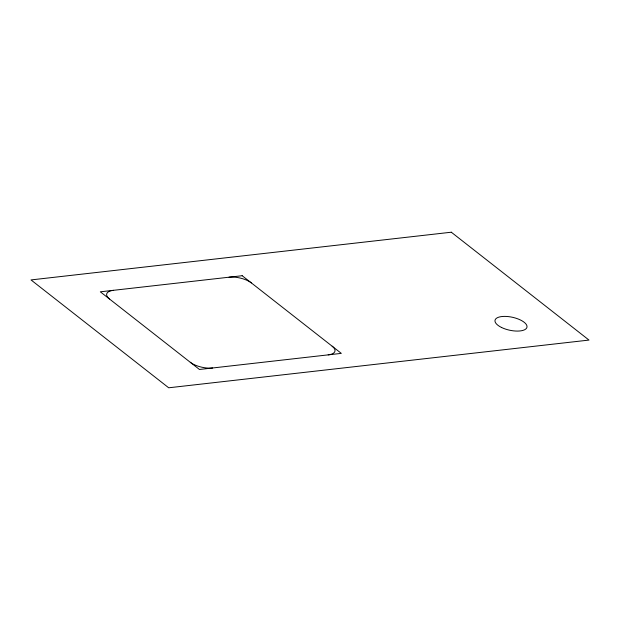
<?xml version="1.0" encoding="UTF-8"?>
<svg xmlns="http://www.w3.org/2000/svg" width="620" height="620" viewBox="0 0 620 620"><rect width="100%" height="100%" fill="white"/><g stroke="black" fill="none" stroke-linecap="round" stroke-linejoin="round"><path stroke-width="0.93" d="M332.134 346.185A16.337 6.618 12.3 0 1 328.181 354.865M212.598 367.986A16.337 6.618 12.3 0 1 190.286 362.281M109.5 299.003A16.337 6.618 12.3 0 1 113.452 290.323M229.028 277.202A16.337 6.618 12.3 0 1 251.348 282.898M451.298 232.213L31 279.922L168.702 387.787L589 340.078L451.298 232.213M242.164 275.714L100.316 291.811L199.462 369.474L341.31 353.377L242.164 275.714M501.588 327.5A16.337 6.618 12.3 0 0 526.938 327.321A16.337 6.618 12.3 0 0 504.471 316.394A16.337 6.618 12.3 0 0 501.588 327.5"/></g></svg>
